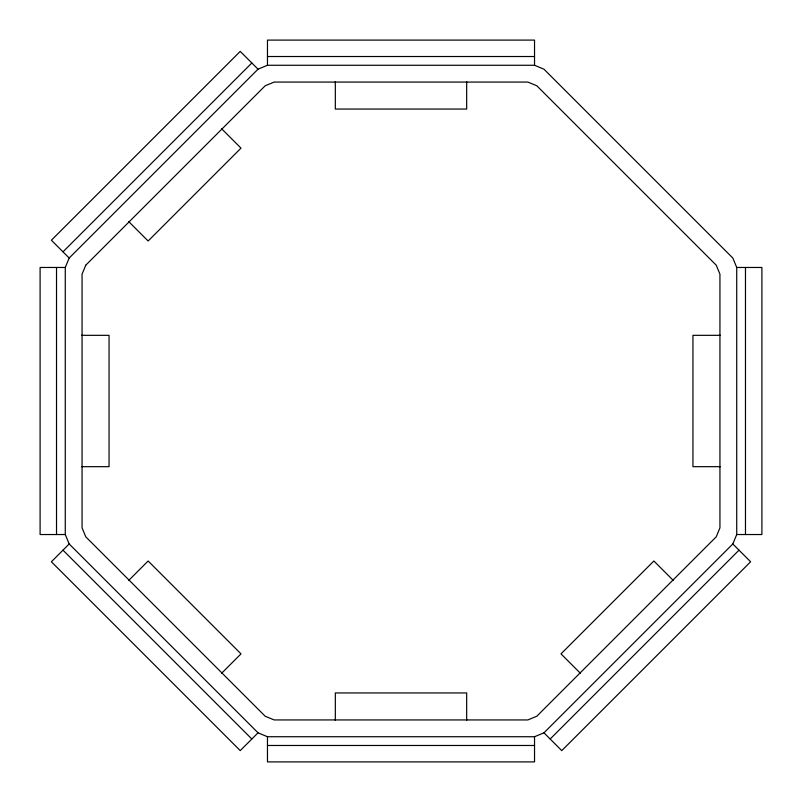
<?xml version="1.0" encoding="UTF-8"?>
<svg xmlns="http://www.w3.org/2000/svg" width="802" height="802" viewBox="0 0 802 802"><rect width="100%" height="100%" fill="white"/><g stroke="black" fill="none" stroke-linecap="round" stroke-linejoin="round"><path stroke-width="1.2" d="M65.273 267.467L69.183 258.033L258.033 69.183L267.467 65.273L534.533 65.273L543.967 69.183L732.817 258.033L736.727 267.467L736.727 534.533L732.817 543.967L543.967 732.817L534.533 736.727L267.467 736.727L258.033 732.817L69.183 543.967L65.273 534.533L65.273 267.467L40.1 267.467L40.1 534.533L65.273 534.533M62.987 251.838L251.838 62.987M69.183 543.967L51.378 561.771L240.229 750.622L258.033 732.817M128.671 580.458L148.129 560.999L241.001 653.871L221.542 673.329M550.162 739.013L739.013 550.162M267.467 56.521L534.533 56.521M736.727 267.467L761.9 267.467L761.9 534.533L736.727 534.533M81.533 335.326L109.052 335.326L109.052 466.674L81.533 466.674M720.467 335.326L692.948 335.326L692.948 466.674L720.467 466.674M267.467 745.479L534.533 745.479M258.033 69.183L240.229 51.378L51.378 240.229L69.183 258.033M732.817 543.967L750.622 561.771L561.771 750.622L543.967 732.817M221.542 128.671L241.001 148.129L148.129 241.001L128.671 221.542M673.329 580.458L653.871 560.999L560.999 653.871L580.458 673.329M62.987 550.162L251.838 739.013M745.479 267.467L745.479 534.533M534.533 65.273L534.533 40.1L267.467 40.1L267.467 65.273M534.533 736.727L534.533 761.9L267.467 761.9L267.467 736.727M466.674 81.533L466.674 109.052L335.326 109.052L335.326 81.533M466.674 720.467L466.674 692.948L335.326 692.948L335.326 720.467M56.521 267.467L56.521 534.533M85.774 265.181L82.065 274.144L82.065 527.856L85.774 536.819L265.181 716.226L274.144 719.935L527.856 719.935L536.819 716.226L716.226 536.819L719.935 527.856L719.935 274.144L716.226 265.181L536.819 85.774L527.856 82.065L274.144 82.065L265.181 85.774L85.774 265.181"/></g></svg>
